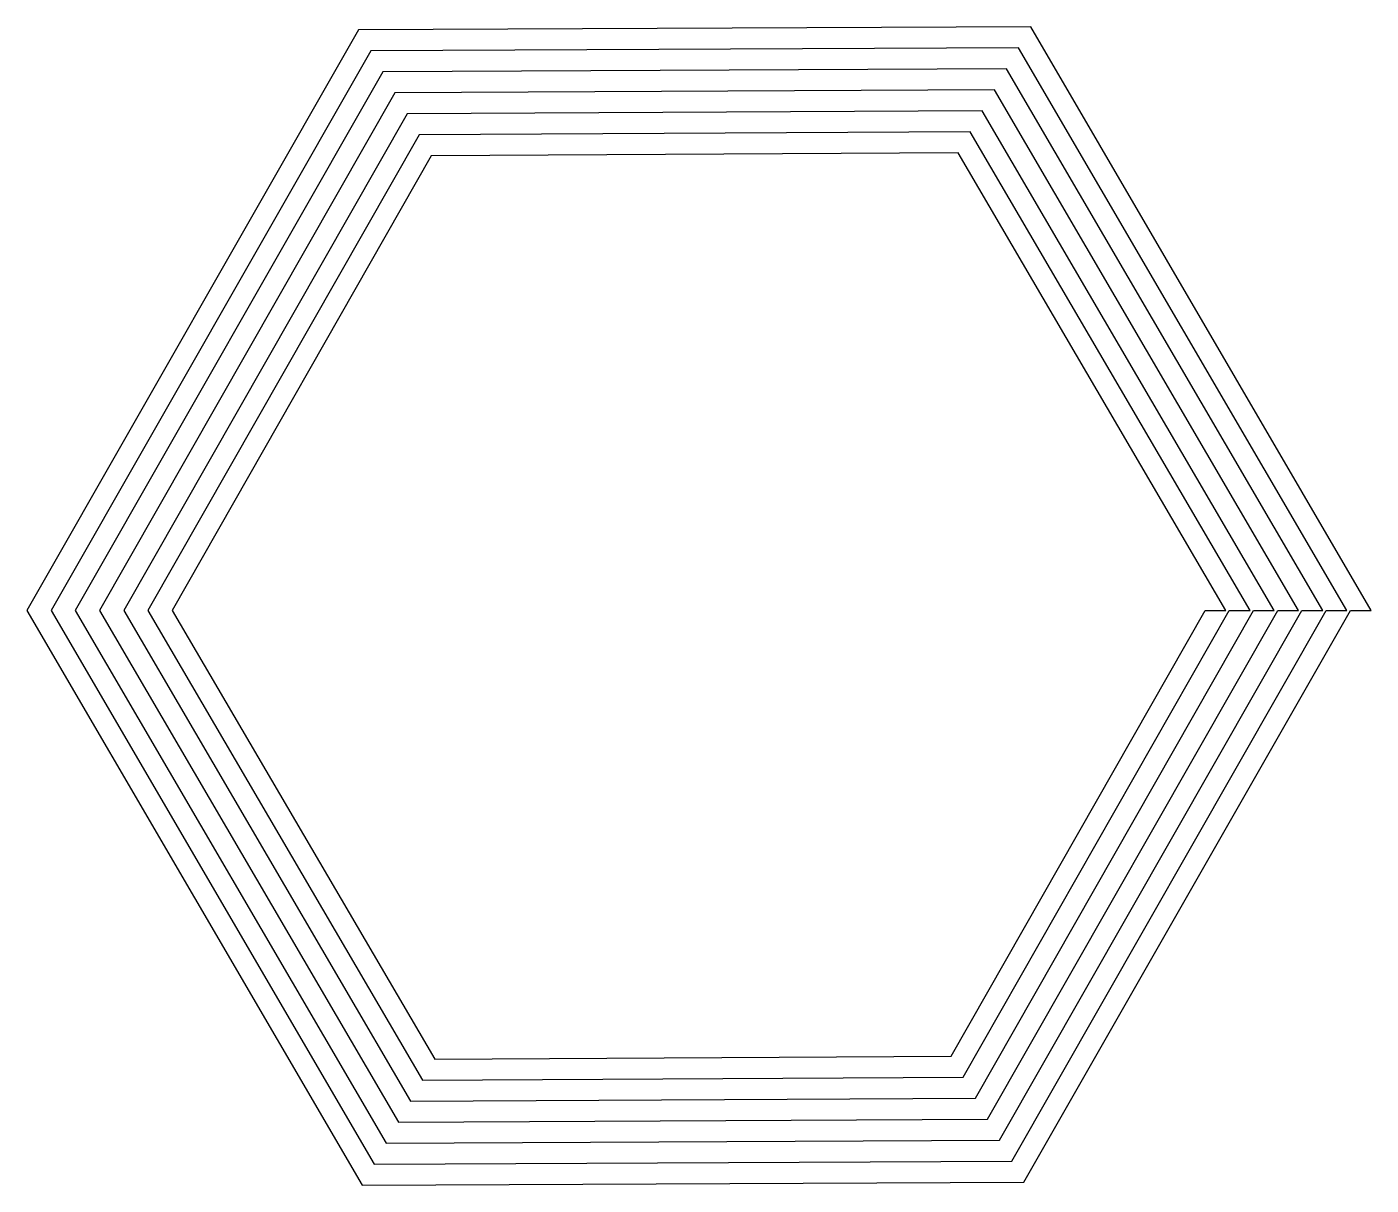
# Model space of a CAD drawing. Header units: millimetres. Extents: x -18.6 to 18.8, y -16 to 16.2.
import ezdxf

# ---------------------------------------------------------------- set-up
doc = ezdxf.new("R2010")
doc.units = ezdxf.units.MM

msp = doc.modelspace()

# ---------------------------------------------------------------- linework, layer by layer
for points in [[(18.841, 0), (9.372, 16.233), (-9.324, 16.15), (-18.552, 0), (-9.228, -15.983), (9.18, -15.9), (18.264, 0)], [(18.167, 0), (9.036, 15.65), (-8.987, 15.567), (-17.879, 0), (-8.891, -15.4), (8.843, -15.317), (17.59, 0)], [(17.494, 0), (8.699, 15.067), (-8.651, 14.983), (-17.205, 0), (-8.554, -14.817), (8.506, -14.733), (16.916, 0)], [(16.82, 0), (8.362, 14.483), (-8.314, 14.4), (-16.531, 0), (-8.218, -14.233), (8.17, -14.15), (16.243, 0)], [(16.147, 0), (8.025, 13.9), (-7.977, 13.817), (-15.858, 0), (-7.881, -13.65), (7.833, -13.567), (15.569, 0)], [(15.473, 0), (7.688, 13.317), (-7.64, 13.233), (-15.184, 0), (-7.544, -13.067), (7.496, -12.983), (14.896, 0)], [(14.799, 0), (7.352, 12.733), (-7.303, 12.65), (-14.511, 0), (-7.207, -12.483), (7.159, -12.4), (14.222, 0)]]:
    msp.add_lwpolyline(points, close=True)

doc.saveas('drawing.dxf')
